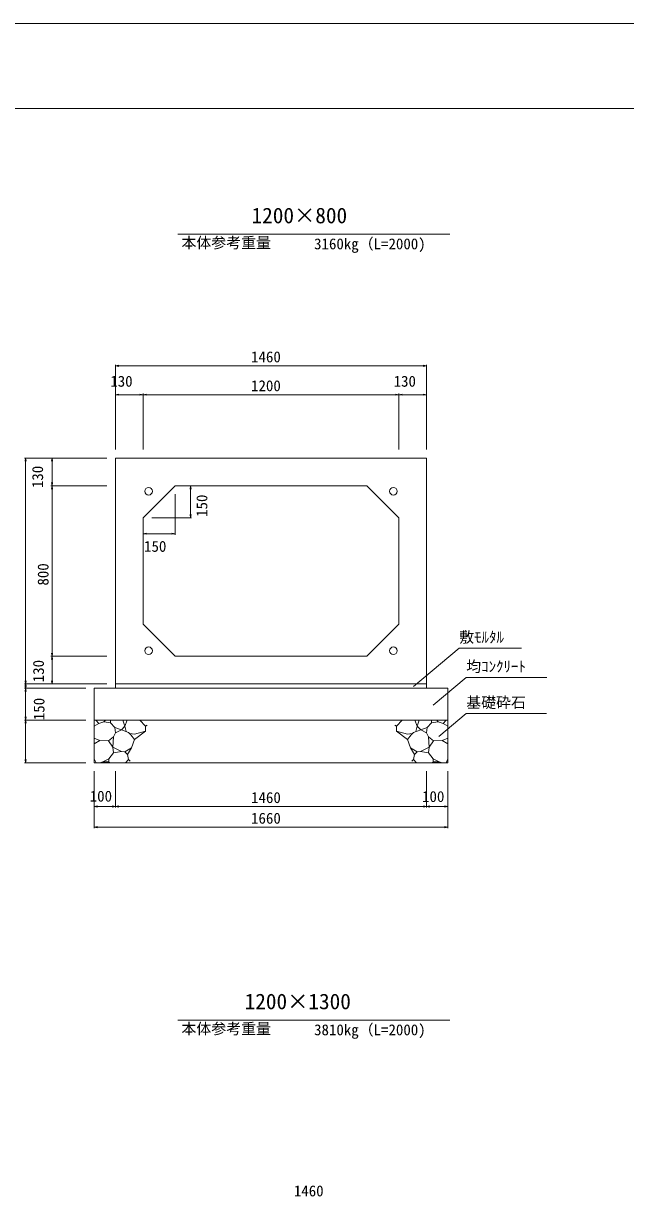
# Model space of a CAD drawing. Units: millimetres on the paper. Extents: x 0 to 841, y 0 to 594.
# Drawn here: x 342.5 to 483.8, y 318.6 to 594 of the extents above; entities that cross this region are included whole.
import ezdxf
from ezdxf.enums import TextEntityAlignment as Align

# ---------------------------------------------------------------- set-up
doc = ezdxf.new("R2010")
doc.units = ezdxf.units.MM
for name, color, linetype, lineweight in [('D-STR-DIM（寸法）', 7, 'Continuous', 18), ('D-STR-HTXT（旗揚げ）', 4, 'Continuous', 18), ('D-STR-STRn（構造物）', 5, 'Continuous', 18), ('D-STR（構造物外形線）', 1, 'Continuous', 18), ('D-TTL(外枠）', 2, 'Continuous', 18), ('DEFPOINTS_2', 8, 'Continuous', 18)]:
    doc.layers.add(name, color=color, linetype=linetype, lineweight=lineweight)
doc.layers.add('D-STR-TXT（文字）', color=7, linetype='Continuous')
doc.styles.add('ＭＳ ゴシック', font='')
doc.styles.get('ＭＳ ゴシック').set_extended_font_data('MS Gothic')

msp = doc.modelspace()

# ---------------------------------------------------------------- linework, layer by layer
at = {"layer": 'D-STR-DIM（寸法）'}
for p, q in [((364.123, 493.963), (364.123, 513.884)), ((364.123, 513.634), (364.873, 513.759)), ((364.123, 513.634), (364.223, 513.634)), ((364.873, 513.509), (364.123, 513.634)), ((437.023, 513.634), (364.223, 513.634)), ((436.373, 513.759), (437.123, 513.634)), ((437.123, 513.634), (436.373, 513.509)), ((437.123, 513.634), (437.023, 513.634)), ((437.123, 493.963), (437.123, 513.884)), ((364.123, 493.963), (364.123, 507.103)), ((364.123, 506.853), (364.873, 506.978)), ((364.123, 506.853), (364.223, 506.853)), ((364.873, 506.728), (364.123, 506.853)), ((364.223, 506.853), (370.523, 506.853)), ((369.873, 506.978), (370.623, 506.853)), ((370.623, 506.853), (369.873, 506.728)), ((370.623, 506.853), (370.523, 506.853)), ((370.623, 493.963), (370.623, 507.103)), ((370.623, 493.963), (370.623, 507.103)), ((370.623, 506.853), (371.373, 506.978)), ((370.623, 506.853), (370.723, 506.853)), ((371.373, 506.728), (370.623, 506.853)), ((370.723, 506.853), (430.523, 506.853)), ((429.873, 506.978), (430.623, 506.853)), ((430.623, 506.853), (429.873, 506.728)), ((430.623, 506.853), (430.523, 506.853)), ((430.623, 493.963), (430.623, 507.103)), ((430.623, 493.963), (430.623, 507.103)), ((430.623, 506.853), (431.373, 506.978)), ((430.623, 506.853), (430.723, 506.853)), ((431.373, 506.728), (430.623, 506.853)), ((430.723, 506.853), (437.023, 506.853)), ((436.373, 506.978), (437.123, 506.853)), ((437.123, 506.853), (436.373, 506.728)), ((437.123, 506.853), (437.023, 506.853)), ((437.123, 493.963), (437.123, 507.103)), ((362.123, 491.963), (342.787, 491.963)), ((342.912, 491.213), (343.037, 491.963)), ((343.037, 491.963), (343.037, 491.863)), ((343.037, 491.963), (343.162, 491.213)), ((343.037, 491.863), (343.037, 439.063)), ((362.123, 491.963), (348.983, 491.963)), ((349.108, 491.213), (349.233, 491.963)), ((349.233, 491.963), (349.233, 491.863)), ((349.233, 491.963), (349.358, 491.213)), ((349.233, 485.563), (349.233, 491.863)), ((362.123, 485.463), (348.983, 485.463)), ((362.123, 485.463), (348.983, 485.463)), ((349.233, 485.463), (349.108, 486.213)), ((349.108, 484.713), (349.233, 485.463)), ((349.358, 486.213), (349.233, 485.463)), ((349.233, 485.463), (349.233, 485.563)), ((349.233, 485.463), (349.233, 485.363)), ((349.233, 485.463), (349.358, 484.713)), ((349.233, 445.563), (349.233, 485.363)), ((380.123, 485.463), (381.999, 485.463)), ((381.624, 484.713), (381.749, 485.463)), ((381.749, 485.463), (381.749, 485.363)), ((381.749, 485.463), (381.874, 484.713)), ((381.749, 478.063), (381.749, 485.363)), ((378.123, 483.463), (378.123, 473.966)), ((372.623, 477.963), (381.999, 477.963)), ((381.749, 477.963), (381.624, 478.713)), ((381.874, 478.713), (381.749, 477.963)), ((381.749, 477.963), (381.749, 478.063)), ((370.623, 475.963), (370.623, 473.966)), ((370.623, 474.216), (371.373, 474.341)), ((370.623, 474.216), (370.723, 474.216)), ((371.373, 474.091), (370.623, 474.216)), ((378.023, 474.216), (370.723, 474.216)), ((377.373, 474.341), (378.123, 474.216)), ((378.123, 474.216), (377.373, 474.091)), ((378.123, 474.216), (378.023, 474.216)), ((349.233, 445.463), (349.108, 446.213)), ((349.358, 446.213), (349.233, 445.463)), ((362.123, 445.463), (348.983, 445.463)), ((362.123, 445.463), (348.983, 445.463)), ((349.108, 444.713), (349.233, 445.463)), ((349.233, 445.463), (349.233, 445.563)), ((349.233, 445.463), (349.233, 445.363)), ((349.233, 445.463), (349.358, 444.713)), ((349.233, 445.363), (349.233, 439.063)), ((362.123, 438.963), (342.787, 438.963)), ((362.123, 438.963), (342.787, 438.963)), ((357.123, 437.963), (342.787, 437.963)), ((357.123, 437.963), (342.787, 437.963)), ((343.037, 438.963), (342.912, 439.713)), ((342.912, 438.213), (343.037, 438.963)), ((343.037, 437.963), (342.912, 438.713)), ((342.912, 437.213), (343.037, 437.963)), ((343.162, 439.713), (343.037, 438.963)), ((343.037, 438.963), (343.037, 439.063)), ((343.037, 438.963), (343.037, 438.863)), ((343.037, 438.963), (343.162, 438.213)), ((343.037, 438.863), (343.037, 438.063)), ((343.162, 438.713), (343.037, 437.963)), ((343.037, 437.963), (343.037, 438.063)), ((343.037, 437.963), (343.037, 437.863)), ((343.037, 437.963), (343.162, 437.213)), ((343.037, 437.863), (343.037, 430.563)), ((362.123, 438.963), (348.983, 438.963)), ((349.233, 438.963), (349.108, 439.713)), ((349.358, 439.713), (349.233, 438.963)), ((349.233, 438.963), (349.233, 439.063)), ((357.123, 430.463), (342.787, 430.463)), ((357.123, 430.463), (342.787, 430.463)), ((343.037, 430.463), (342.912, 431.213)), ((342.912, 429.713), (343.037, 430.463)), ((343.162, 431.213), (343.037, 430.463)), ((343.037, 430.463), (343.037, 430.563)), ((343.037, 430.463), (343.037, 430.363)), ((343.037, 430.463), (343.162, 429.713)), ((343.037, 430.363), (343.037, 420.563)), ((357.123, 420.463), (342.787, 420.463)), ((343.037, 420.463), (342.912, 421.213)), ((343.162, 421.213), (343.037, 420.463)), ((343.037, 420.463), (343.037, 420.563)), ((359.123, 418.463), (359.123, 405.073)), ((359.123, 418.463), (359.123, 409.926)), ((364.123, 418.463), (364.123, 409.926)), ((364.123, 417.463), (364.123, 409.926)), ((437.127, 418.463), (437.127, 409.926)), ((437.127, 416.463), (437.127, 409.926)), ((442.123, 418.463), (442.123, 409.926)), ((442.123, 418.463), (442.123, 405.073)), ((359.123, 410.176), (359.873, 410.301)), ((359.123, 410.176), (359.223, 410.176)), ((359.873, 410.051), (359.123, 410.176)), ((359.223, 410.176), (364.023, 410.176)), ((363.373, 410.301), (364.123, 410.176)), ((364.123, 410.176), (363.373, 410.051)), ((364.123, 410.176), (364.023, 410.176)), ((364.123, 410.176), (364.873, 410.301)), ((364.123, 410.176), (364.223, 410.176)), ((364.873, 410.051), (364.123, 410.176)), ((364.223, 410.176), (437.027, 410.176)), ((436.377, 410.301), (437.127, 410.176)), ((437.127, 410.176), (436.377, 410.051)), ((437.127, 410.176), (437.027, 410.176)), ((437.127, 410.176), (437.877, 410.301)), ((437.127, 410.176), (437.227, 410.176)), ((437.877, 410.051), (437.127, 410.176)), ((437.227, 410.176), (442.023, 410.176)), ((441.373, 410.301), (442.123, 410.176)), ((442.123, 410.176), (441.373, 410.051)), ((442.123, 410.176), (442.023, 410.176)), ((359.123, 405.323), (359.873, 405.448)), ((359.123, 405.323), (359.223, 405.323)), ((359.873, 405.198), (359.123, 405.323)), ((359.223, 405.323), (442.023, 405.323)), ((441.373, 405.448), (442.123, 405.323)), ((442.123, 405.323), (441.373, 405.198)), ((442.123, 405.323), (442.023, 405.323))]:
    msp.add_line(p, q, dxfattribs=at)
at = {"layer": 'D-STR-HTXT（旗揚げ）'}
for p, q in [((378.781, 544.544), (442.565, 544.544)), ((434.057, 438.365), (444.79, 447.382)), ((459.451, 447.382), (444.79, 447.382)), ((438.649, 433.949), (446.448, 440.502)), ((465.373, 440.502), (446.448, 440.502)), ((439.974, 426.61), (446.448, 432.049)), ((465.311, 432.049), (446.448, 432.049)), ((378.781, 360.036), (442.565, 360.036))]:
    msp.add_line(p, q, dxfattribs=at)
at = {"layer": 'D-STR-STRn（構造物）'}
for p, q in [((359.123, 437.963), (442.123, 437.963)), ((359.123, 437.963), (359.123, 420.463)), ((364.123, 438.963), (364.123, 437.963)), ((437.123, 438.963), (437.123, 437.963)), ((442.123, 437.963), (442.123, 420.463)), ((359.123, 430.463), (442.123, 430.463)), ((360.188, 429.672), (359.123, 429.046)), ((360.188, 429.672), (359.524, 430.463)), ((361.358, 430.049), (360.188, 429.672)), ((361.358, 430.049), (361.74, 430.463)), ((362.974, 429.789), (361.358, 430.049)), ((362.974, 429.789), (362.938, 430.463)), ((363.949, 428.727), (362.974, 429.789)), ((365.845, 430.463), (366.3, 429.027)), ((366.3, 429.027), (366.859, 430.463)), ((369.848, 430.463), (371.141, 429.022)), ((431.399, 430.463), (430.106, 429.022)), ((434.947, 429.027), (434.387, 430.463)), ((435.402, 430.463), (434.947, 429.027)), ((437.298, 428.727), (438.273, 429.789)), ((438.273, 429.789), (438.309, 430.463)), ((438.273, 429.789), (439.889, 430.049)), ((439.889, 430.049), (439.506, 430.463)), ((439.889, 430.049), (441.059, 429.672)), ((441.059, 429.672), (441.722, 430.463)), ((441.059, 429.672), (442.123, 429.046)), ((363.656, 426.542), (364.126, 427.487)), ((364.126, 427.487), (363.949, 428.727)), ((365.496, 428.194), (363.949, 428.727)), ((364.126, 427.487), (365.496, 428.194)), ((366.3, 429.027), (365.496, 428.194)), ((365.496, 428.194), (367.149, 427.582)), ((366.3, 429.027), (366.612, 427.781)), ((367.149, 427.582), (367.762, 427.001)), ((367.455, 427.292), (368.578, 427.183)), ((367.762, 427.001), (368.588, 425.899)), ((368.578, 427.183), (371.141, 427.84)), ((368.588, 425.899), (371.141, 427.84)), ((371.141, 429.022), (371.578, 429.24)), ((371.141, 429.022), (371.141, 427.84)), ((371.141, 427.84), (371.191, 427.828)), ((430.106, 429.022), (429.669, 429.24)), ((430.106, 427.84), (430.056, 427.828)), ((430.106, 429.022), (430.106, 427.84)), ((432.669, 427.183), (430.106, 427.84)), ((432.658, 425.899), (430.106, 427.84)), ((433.485, 427.001), (432.658, 425.899)), ((433.791, 427.292), (432.669, 427.183)), ((434.097, 427.582), (433.485, 427.001)), ((435.751, 428.194), (434.097, 427.582)), ((434.947, 429.027), (434.635, 427.781)), ((434.947, 429.027), (435.751, 428.194)), ((435.751, 428.194), (437.298, 428.727)), ((437.12, 427.487), (435.751, 428.194)), ((437.12, 427.487), (437.298, 428.727)), ((437.591, 426.542), (437.12, 427.487)), ((360.42, 425.644), (359.123, 426.19)), ((359.123, 424.907), (360.42, 425.644)), ((360.42, 425.644), (362.456, 425.61)), ((362.456, 425.61), (363.656, 426.542)), ((363.514, 424.142), (362.456, 425.61)), ((363.514, 424.142), (363.656, 426.542)), ((363.641, 422.789), (363.514, 424.142)), ((363.514, 424.142), (365.5, 423.067)), ((368.588, 425.899), (367.861, 423.956)), ((432.658, 425.899), (433.386, 423.956)), ((437.733, 424.142), (435.746, 423.067)), ((437.733, 424.142), (437.591, 426.542)), ((438.79, 425.61), (437.591, 426.542)), ((437.606, 422.789), (437.733, 424.142)), ((437.733, 424.142), (438.79, 425.61)), ((440.827, 425.644), (438.79, 425.61)), ((440.827, 425.644), (442.123, 426.19)), ((442.123, 424.907), (440.827, 425.644)), ((359.55, 420.463), (359.123, 421.352)), ((361.177, 420.646), (362.541, 421.394)), ((362.541, 421.394), (363.641, 422.789)), ((362.541, 421.394), (362.567, 420.698)), ((365.5, 423.067), (363.641, 422.789)), ((366.34, 423.004), (365.5, 423.067)), ((367.861, 423.956), (366.34, 423.004)), ((366.34, 423.004), (366.972, 422.355)), ((366.972, 422.355), (367.861, 423.956)), ((367.21, 421.216), (366.972, 422.355)), ((434.274, 422.355), (433.386, 423.956)), ((433.386, 423.956), (434.907, 423.004)), ((434.037, 421.216), (434.274, 422.355)), ((434.907, 423.004), (434.274, 422.355)), ((434.907, 423.004), (435.746, 423.067)), ((435.746, 423.067), (437.606, 422.789)), ((438.706, 421.394), (437.606, 422.789)), ((438.706, 421.394), (438.68, 420.698)), ((440.07, 420.646), (438.706, 421.394)), ((441.697, 420.463), (442.123, 421.352)), ((359.123, 420.463), (442.123, 420.463)), ((361.177, 420.646), (360.418, 420.463)), ((362.434, 420.693), (361.177, 420.646)), ((362.959, 420.463), (362.434, 420.693)), ((366.456, 420.463), (367.21, 421.216)), ((367.21, 421.216), (367.6, 420.853)), ((434.037, 421.216), (433.647, 420.853)), ((434.791, 420.463), (434.037, 421.216)), ((438.288, 420.463), (438.813, 420.693)), ((438.813, 420.693), (440.07, 420.646)), ((440.07, 420.646), (440.829, 420.463))]:
    msp.add_line(p, q, dxfattribs=at)
at = {"layer": 'D-STR（構造物外形線）'}
for p, q in [((364.123, 438.963), (364.123, 491.963)), ((364.123, 491.963), (437.123, 491.963)), ((437.123, 491.963), (437.123, 438.963)), ((370.623, 477.963), (378.123, 485.463)), ((378.123, 485.463), (423.123, 485.463)), ((423.123, 485.463), (430.623, 477.963)), ((370.623, 452.963), (370.623, 477.963)), ((430.623, 477.963), (430.623, 452.963)), ((378.123, 445.463), (370.623, 452.963)), ((430.623, 452.963), (423.123, 445.463)), ((423.123, 445.463), (378.123, 445.463)), ((437.123, 438.963), (364.123, 438.963))]:
    msp.add_line(p, q, dxfattribs=at)
for centre in [(371.898, 484.188), (429.348, 484.188), (371.898, 446.738), (429.348, 446.738)]:
    msp.add_circle(centre, 0.9, dxfattribs=at)
at = {"layer": 'D-TTL(外枠）'}
msp.add_line((25, 574), (820, 574), dxfattribs=at)
at = {"layer": 'DEFPOINTS_2'}
msp.add_line((0, 594), (841, 594), dxfattribs=at)

# ---------------------------------------------------------------- texts
at = {"layer": 'D-STR-DIM（寸法）', "style": 'ＭＳ ゴシック'}
for s, p in [('1460', (395.942, 513.684)), ('130', (362.907, 507.956)), ('1200', (395.942, 506.903)), ('130', (429.407, 507.956)), ('150', (370.829, 469.2)), ('100', (358.079, 410.554)), ('1460', (395.944, 410.226)), ('100', (436.081, 410.47)), ('1660', (395.942, 405.373)), ('1460', (405.992, 317.89))]:
    msp.add_text(s, height=2.566, dxfattribs=at).set_placement(p, align=Align.BOTTOM_LEFT)
for s, p in [('130', (347.896, 484.93)), ('150', (386.447, 478.168)), ('800', (349.183, 462.043)), ('130', (348.093, 439.352)), ('150', (348.223, 430.448))]:
    msp.add_text(s, height=2.566, rotation=90, dxfattribs=at).set_placement(p, align=Align.BOTTOM_LEFT)
at = {"layer": 'D-STR-TXT（文字）', "style": 'ＭＳ ゴシック'}
for s, height, p in [('1200×800', 3.666, (396.054, 545.992)), ('本体参考重量', 2.566, (379.612, 540.477)), ('3160kg（L=2000)', 2.566, (410.732, 540.213)), ('敷ﾓﾙﾀﾙ', 2.566, (444.79, 447.882)), ('均ｺﾝｸﾘｰﾄ', 2.566, (446.448, 441.002)), ('基礎砕石', 2.566, (446.448, 432.549)), ('1200×1300', 3.666, (394.43, 361.485)), ('本体参考重量', 2.566, (379.612, 355.97)), ('3810kg（L=2000)', 2.566, (410.732, 355.706))]:
    msp.add_text(s, height=height, dxfattribs=at).set_placement(p, align=Align.BOTTOM_LEFT)

doc.saveas('drawing.dxf')
